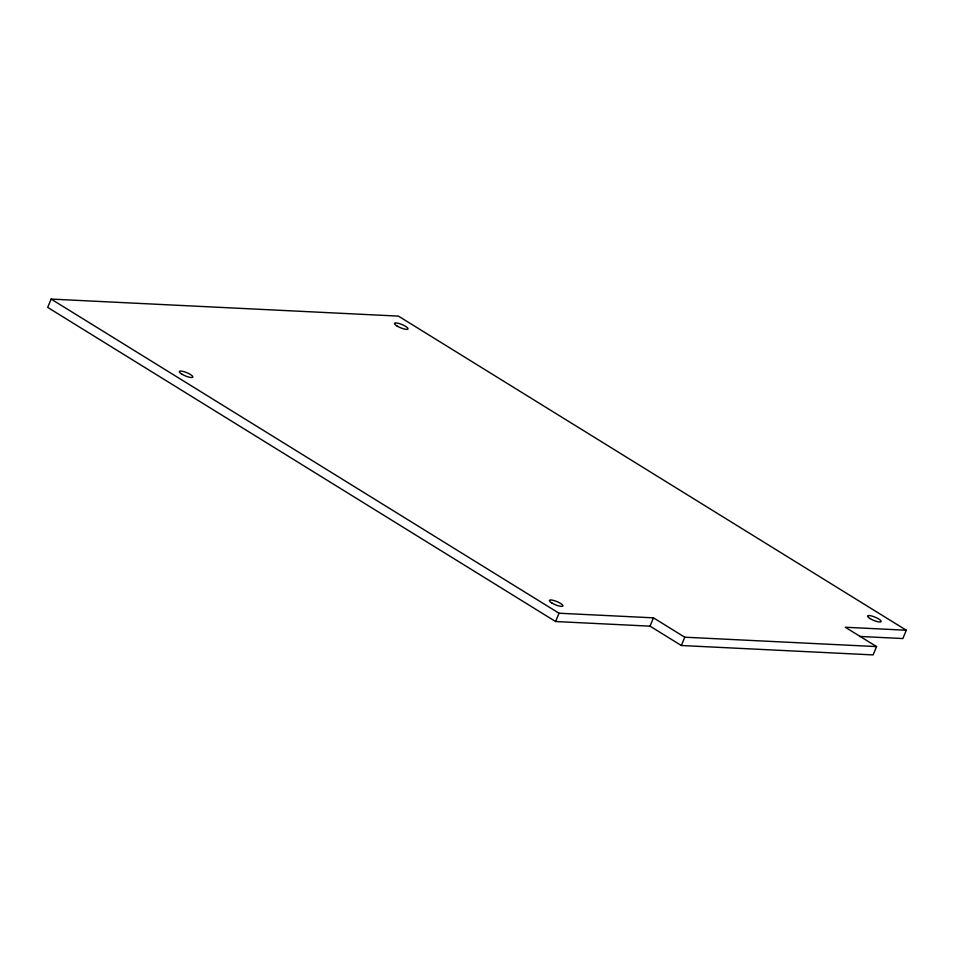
<?xml version="1.0" encoding="UTF-8"?>
<svg xmlns="http://www.w3.org/2000/svg" width="954" height="954" viewBox="0 0 954 954"><rect width="100%" height="100%" fill="white"/><g stroke="black" fill="none" stroke-linecap="round" stroke-linejoin="round"><path stroke-width="1.43" d="M906.3 630.236L398.402 316.108L51.122 299.091L47.7 307.403L555.598 621.531L650.044 626.158L681.335 645.512L873.137 654.909L876.559 646.597L845.268 627.243L906.3 630.236L902.878 638.548L859.709 636.437M555.598 621.531L559.02 613.219L653.466 617.846L684.757 637.2L876.559 646.597M650.044 626.158L653.466 617.846M681.335 645.512L684.757 637.2M51.122 299.091L559.02 613.219M551.806 602.964A7.31 1.765 22.4 0 0 562.86 606.076A7.31 1.765 22.4 0 0 553.833 600.495A7.31 1.765 22.4 0 0 551.806 602.964M396.9 325.934A7.31 1.765 22.4 0 0 407.954 329.047A7.31 1.765 22.4 0 0 398.915 323.466A7.31 1.765 22.4 0 0 396.9 325.934M870.024 618.562A7.31 1.765 22.4 0 0 881.079 621.674A7.31 1.765 22.4 0 0 872.051 616.093A7.31 1.765 22.4 0 0 870.024 618.562M181.749 374.087A7.31 1.765 22.4 0 0 192.803 377.2A7.31 1.765 22.4 0 0 183.776 371.619A7.31 1.765 22.4 0 0 181.749 374.087"/></g></svg>
